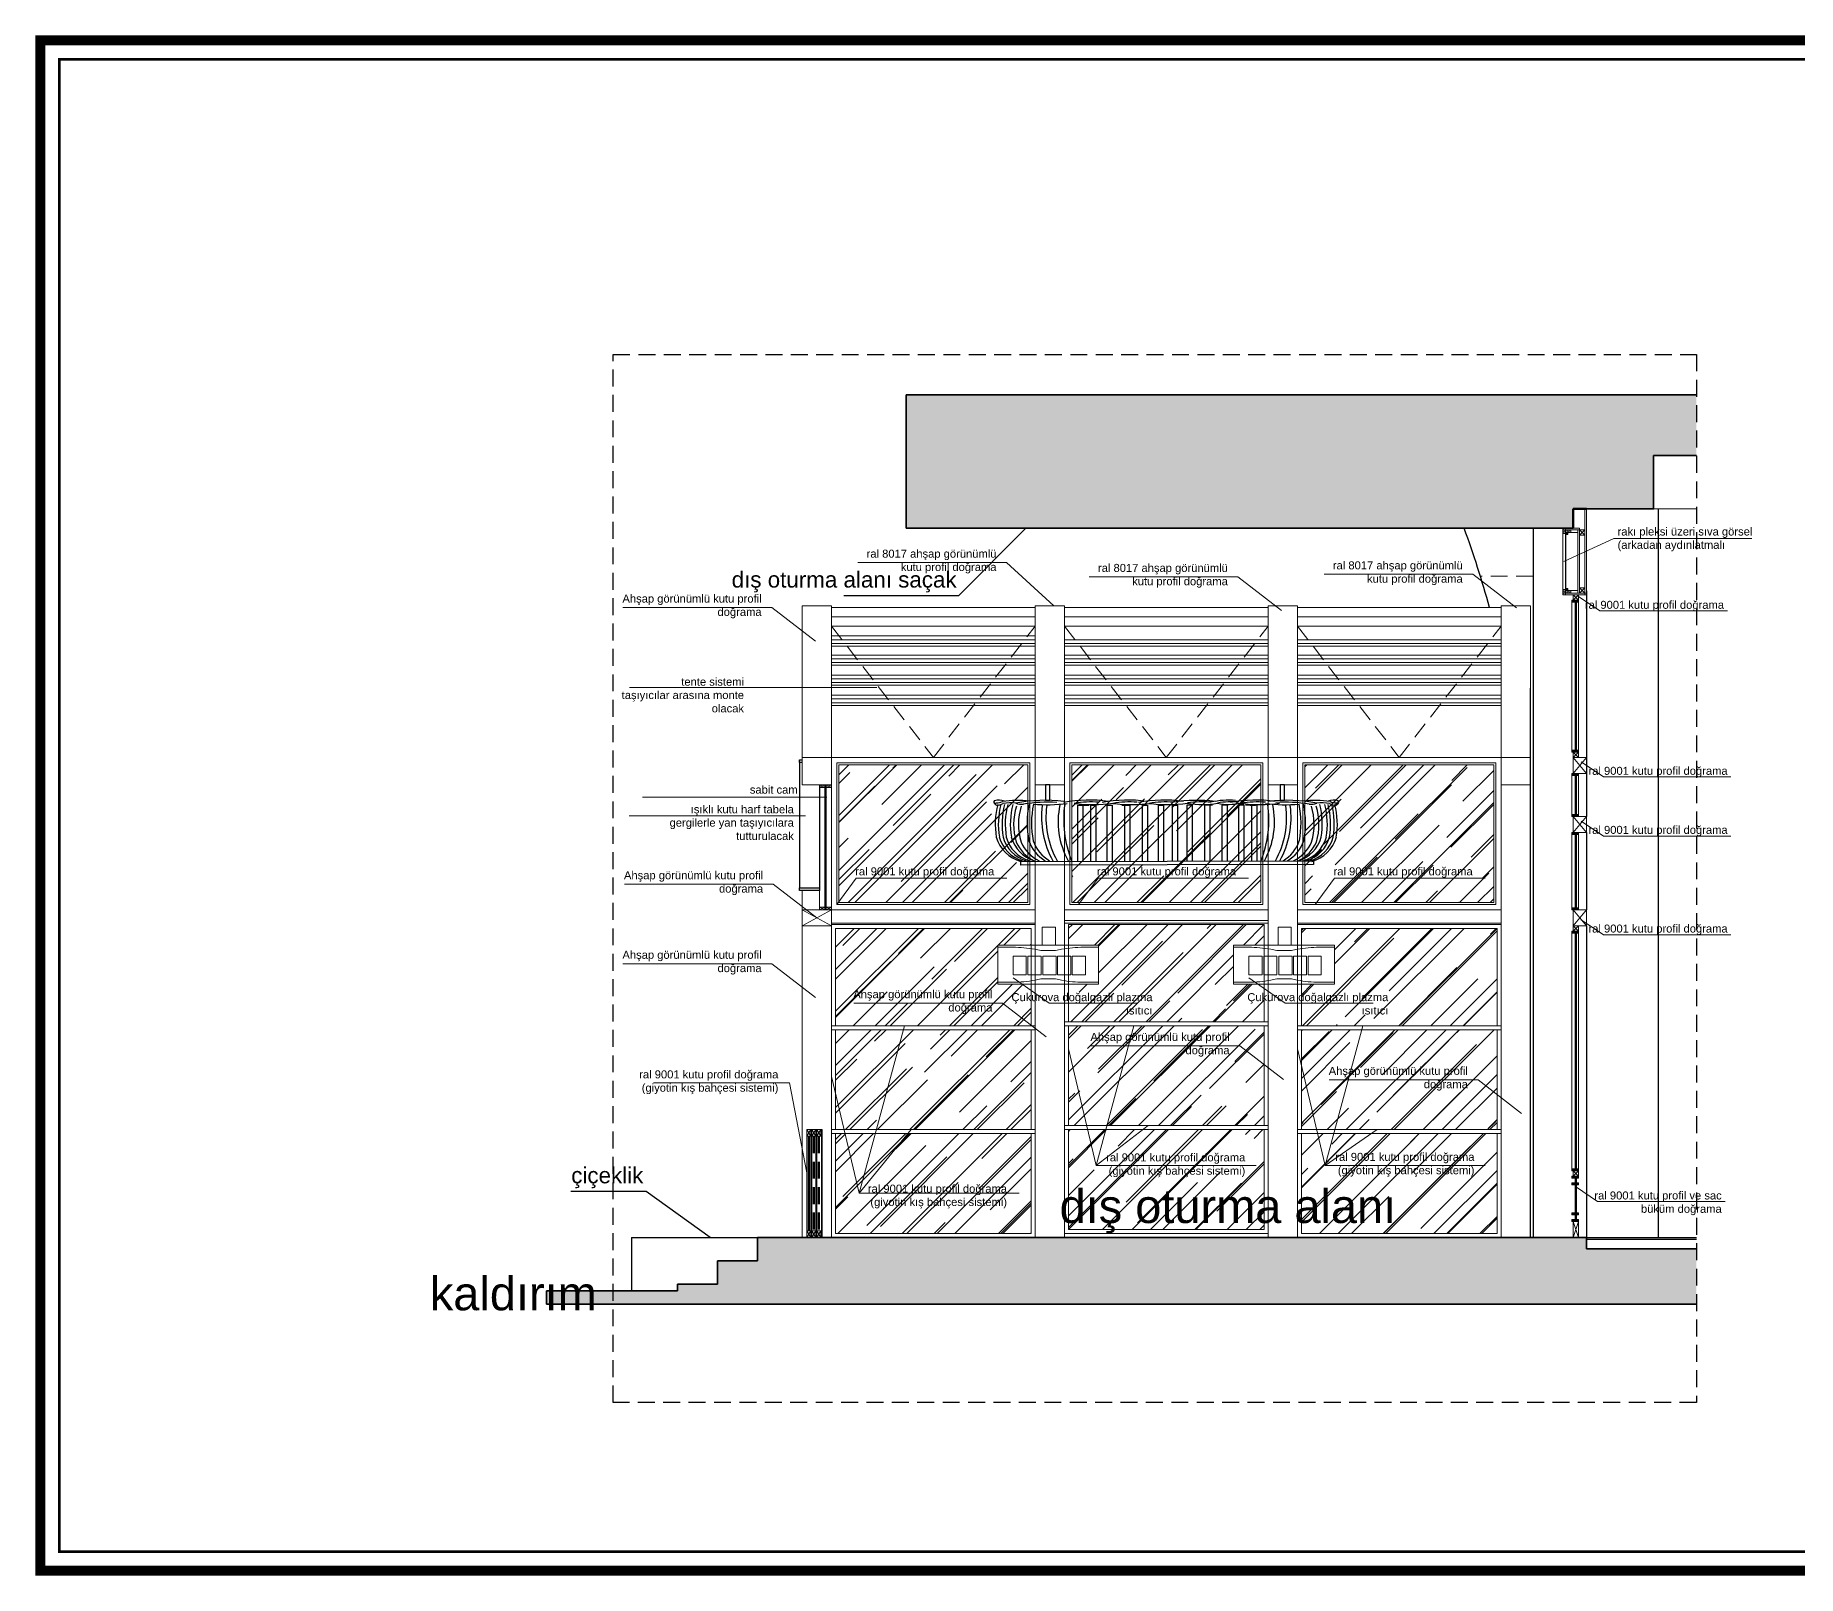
# Model space of a CAD drawing. Header units: millimetres. Extents: x 54215 to 67697, y 23496 to 56611.
# Drawn here: x 54555 to 55877, y 25020 to 26175 of the extents above; entities that cross this region are included whole.
import ezdxf

# ---------------------------------------------------------------- set-up
doc = ezdxf.new("R2010")
doc.units = ezdxf.units.MM
doc.linetypes.add('DASHED', pattern=[19.05, 12.7, -6.35])
for name, color, linetype, lineweight in [('- 0.20', 41, 'Continuous', 20), ('- 0.25', 43, 'Continuous', 25), ('- 0.50', 30, 'Continuous', 50), ('no3_ahsap gorunus arka ince', 53, 'Continuous', 15), ('no3_ahsap gorunus on ince', 32, 'Continuous', 13), ('no3_cam kesit arka', 141, 'Continuous', 18), ('no3_duvar kaplama', 8, 'Continuous', 0), ('no3_duvar kaplama trimli', 8, 'Continuous', 0), ('no3_duvar mevcut', 4, 'Continuous', 35), ('no3_döşeme kaplama', 8, 'Continuous', 0), ('no3_elektrik işaretleri', 10, 'Continuous', 0), ('no3_kutu profil gorunus', 8, 'Continuous', 0), ('no3_kutuprofil kesit', 74, 'Continuous', 18), ('no3_lejand', 255, 'Continuous', 13), ('no3_tefriş arka ince', 65, 'Continuous', 13), ('no3_yazı duvar', 152, 'Continuous', 0)]:
    doc.layers.add(name, color=color, linetype=linetype, lineweight=lineweight)
doc.layers.add('0 rölöve', color=7, linetype='Continuous', true_color=0xf1380e)
for name, color, linetype, lineweight, true_color in [('no3_ahsap kesit on', 7, 'Continuous', 20, 0xfca103), ('no3_alçıpan kesit', 7, 'Continuous', 20, 0xf5003d), ('no3_doğrama gorunus', 7, 'Continuous', 0, 0x004d4d)]:
    doc.layers.add(name, color=color, linetype=linetype, lineweight=lineweight, true_color=true_color)
doc.styles.get("Standard").update_dxf_attribs({"font": 'arial.ttf'})

# ---------------------------------------------------------------- blocks, each defined once
blk = doc.blocks.new('are6bk')
blk.add_lwpolyline([(57039.1, 26913.6), (57039.1, 26927), (57029.2, 26927), (57029.2, 26913.6)])
for points in [[(56995.9, 26884.2), (57071.5, 26884.2), (57071.5, 26913.6), (56995.9, 26913.6)], [(57007.4, 26891.4), (57017.2, 26891.4), (57017.2, 26905.3), (57007.4, 26905.3)], [(57018.5, 26891.4), (57028.4, 26891.4), (57028.4, 26905.3), (57018.5, 26905.3)], [(57029.8, 26891.4), (57039.7, 26891.4), (57039.7, 26905.3), (57029.8, 26905.3)], [(57040.7, 26891.4), (57050.6, 26891.4), (57050.6, 26905.3), (57040.7, 26905.3)], [(57051.8, 26891.4), (57061.6, 26891.4), (57061.6, 26905.3), (57051.8, 26905.3)]]:
    blk.add_lwpolyline(points, close=True)
for points in [[(56995.9, 26912), (57007.2, 26912, -0.046816), (57023.7, 26910.5, -0.013036), (57028.2, 26909.5), (57033.7, 26909.5)], [(57071.5, 26912), (57060.2, 26912, 0.046816), (57043.7, 26910.5, 0.013036), (57039.2, 26909.5), (57033.7, 26909.5)], [(56995.9, 26885.8), (57007.2, 26885.8, 0.046816), (57023.7, 26887.3, 0.013036), (57028.2, 26888.3), (57033.7, 26888.3)], [(57071.5, 26885.8), (57060.2, 26885.8, -0.046816), (57043.7, 26887.3, -0.013036), (57039.2, 26888.3), (57033.7, 26888.3)]]:
    blk.add_lwpolyline(points, format="xyb")
blk = doc.blocks.new('sepepepryh j')
for p, q in [((11904.1, 23556.3), (11904.1, 23514.1)), ((11904.1, 23556.3), (11908.1, 23556.3)), ((11908.1, 23556.3), (11908.1, 23514.1)), ((11908.6, 23556.3), (11912.6, 23556.3)), ((11913.9, 23556.3), (11913.9, 23514.1)), ((11913.9, 23556.3), (11917.9, 23556.3)), ((11917.9, 23556.3), (11917.9, 23514.1)), ((11926.1, 23556.3), (11926.1, 23514.1)), ((11926.1, 23556.3), (11930.1, 23556.3)), ((11930.1, 23556.3), (11930.1, 23514.1)), ((11937.4, 23556.3), (11941.4, 23556.3)), ((11939.3, 23556.3), (11939.3, 23514.1)), ((11939.3, 23556.3), (11943.3, 23556.3)), ((11943.3, 23556.3), (11943.3, 23514.1)), ((11952.6, 23556.3), (11952.6, 23514.1)), ((11952.6, 23556.3), (11956.6, 23556.3)), ((11956.6, 23556.3), (11956.6, 23514.1)), ((11964.6, 23556.3), (11964.6, 23514.1)), ((11964.6, 23556.3), (11968.6, 23556.3)), ((11968.6, 23556.3), (11968.6, 23514.1)), ((11975.1, 23556.3), (11975.1, 23514.1)), ((11975.1, 23556.3), (11979.1, 23556.3)), ((11979.1, 23556.3), (11979.1, 23514.1)), ((11986, 23556.3), (11986, 23514.1)), ((11990, 23556.3), (11986, 23556.3)), ((11990, 23556.3), (11990, 23514.1)), ((11999.3, 23556.3), (11999.3, 23514.1)), ((12003.3, 23556.3), (11999.3, 23556.3)), ((12005.2, 23556.3), (12001.2, 23556.3)), ((12003.3, 23556.3), (12003.3, 23514.1)), ((12012.4, 23556.3), (12012.4, 23514.1)), ((12016.4, 23556.3), (12012.4, 23556.3)), ((12016.4, 23556.3), (12016.4, 23514.1)), ((12024.7, 23556.3), (12024.7, 23514.1)), ((12028.7, 23556.3), (12024.7, 23556.3)), ((12028.7, 23556.3), (12028.7, 23514.1)), ((12034, 23556.3), (12030, 23556.3)), ((12033.6, 23556.3), (12037.6, 23556.3)), ((12034.5, 23556.3), (12034.5, 23514.1)), ((12038.5, 23556.3), (12034.5, 23556.3)), ((12038.5, 23556.3), (12038.5, 23514.1))]:
    blk.add_line(p, q)
blk.add_lwpolyline([(11861.6, 23514.1), (12081, 23514.5), (12081, 23511.7), (11861.6, 23511.3)], close=True)
for centre, radius, start, end in [((11842.7, 23558.5), 1.39, 122.3781, 261.0693), ((11845.1, 23547), 13, 71.43, 104.2056), ((11901.7, 23542), 59.3, 165.5104, 189.4557), ((11843.3, 23557.1), 0.868, 106.0011, 270.1074), ((11842.9, 23571.1), 13.1, 270.9444, 292.1774), ((11842.4, 23570.4), 14.2, 273.971, 294.2875), ((11904, 23542), 59.3, 165.5104, 189.4557), ((11906.8, 23542), 59.3, 165.5104, 189.4557), ((11859.4, 23482.1), 77.7, 83.6459, 98.5302), ((11854.6, 23517.7), 40.3, 85.3931, 99.1667), ((11909.2, 23542), 59.3, 165.5104, 189.4557), ((11913, 23542), 59.3, 165.5104, 189.4557), ((11902.8, 23541.8), 46.6, 162.7546, 196.5012), ((11880, 23441.6), 118.3, 83.2772, 100.8191), ((11862.2, 23567.5), 10.6, 245.6833, 277.0788), ((11906.4, 23541.8), 46.6, 162.7546, 196.5012), ((11881.1, 23457.6), 100.9, 85.7874, 100.0182), ((11936.5, 23542.9), 70.2, 168.4652, 191.0202), ((11939.8, 23542.9), 70.2, 168.4652, 191.0202), ((11880.9, 23680.8), 124.2, 265.4247, 277.1494), ((11944, 23547.1), 66.9, 172.3915, 209.0965), ((11947.3, 23547.1), 66.9, 172.3915, 209.0965), ((11949.1, 23543.8), 59.6, 167.6962, 209.3281), ((11976.2, 23545.4), 82.5, 172.0041, 201.8069), ((11913, 23458.2), 101.9, 81.9794, 100.8718), ((11914.1, 23492.4), 66.3, 84.906, 100.8005), ((11915, 23663.5), 106.8, 262.8363, 278.3951), ((11941.8, 23458.2), 101.9, 81.9794, 100.8718), ((11942.9, 23492.4), 66.3, 84.906, 100.8005), ((11943.8, 23663.5), 106.8, 262.8363, 278.3951), ((11969, 23458.2), 101.9, 81.9794, 100.8718), ((11970.1, 23492.4), 66.3, 84.906, 100.8005), ((11971, 23663.5), 106.8, 262.8363, 278.3951), ((11993.8, 23449.7), 110.2, 83.0014, 99.2894), ((11998.1, 23476.5), 82.2, 85.7872, 98.0408), ((11997.9, 23612.4), 55.7, 258.2914, 281.5629), ((12017, 23506.3), 53.7, 84.0543, 103.8936), ((12020.2, 23493.6), 65.2, 85.6911, 99.8146), ((12017.4, 23591.8), 35, 256.2999, 285.0593), ((12038, 23458.2), 101.9, 81.9794, 100.8718), ((12039.1, 23492.4), 66.3, 84.906, 100.8005), ((12040, 23663.5), 106.8, 262.8363, 278.3951), ((11965.1, 23545.4), 82.5, 338.1931, 7.9959), ((11992.2, 23543.8), 59.6, 330.6719, 12.3038), ((12060.4, 23680.8), 124.2, 262.8506, 274.5753), ((12061.2, 23441.6), 118.3, 79.1809, 96.7228), ((11994, 23547.1), 66.9, 330.9035, 7.6085), ((12060.2, 23457.6), 100.9, 79.9818, 94.2126), ((11997.3, 23547.1), 66.9, 330.9035, 7.6085), ((12001.5, 23542.9), 70.2, 348.9798, 11.5348), ((12081.9, 23482.1), 77.7, 81.4698, 96.3541), ((12004.8, 23542.9), 70.2, 348.9798, 11.5348), ((12079.1, 23567.5), 10.6, 262.9212, 294.3167), ((12034.9, 23541.8), 46.6, 343.4988, 17.2454), ((12038.5, 23541.8), 46.6, 343.4988, 17.2454), ((12086.7, 23517.7), 40.3, 80.8333, 94.6069), ((12028.3, 23542), 59.3, 350.5443, 14.4896), ((12032.1, 23542), 59.3, 350.5443, 14.4896), ((12034.5, 23542), 59.3, 350.5443, 14.4896), ((12096.2, 23547), 13, 75.7944, 108.57), ((12098.9, 23570.4), 14.2, 245.7125, 266.029), ((12098.4, 23571.1), 13.1, 247.8226, 269.0556), ((12037.3, 23542), 59.3, 350.5443, 14.4896), ((12039.6, 23542), 59.3, 350.5443, 14.4896), ((12098, 23557.1), 0.868, 269.8926, 73.9989), ((12098.6, 23558.5), 1.39, 278.9307, 57.6219), ((11868.4, 23539.5), 26.3, 196.1295, 255.038), ((11870.7, 23539.5), 26.3, 196.1295, 252.1177), ((11873.5, 23539.5), 26.3, 196.1295, 252.1177), ((11875.9, 23539.5), 26.3, 196.1295, 252.1177), ((11879.7, 23539.5), 26.3, 196.1295, 252.1177), ((11883.7, 23539.6), 27.8, 203.2493, 244.3273), ((11887.3, 23539.6), 27.8, 203.2493, 244.3273), ((11893.1, 23537.9), 26.8, 198.1335, 240.3711), ((11896.4, 23537.9), 26.8, 198.1335, 240.3711), ((12044.9, 23537.9), 26.8, 299.6289, 341.8665), ((12048.2, 23537.9), 26.8, 299.6289, 341.8665), ((12054, 23539.6), 27.8, 295.6727, 336.7507), ((12061.6, 23539.5), 26.3, 287.8823, 343.8705), ((12057.6, 23539.6), 27.8, 295.6727, 336.7507), ((12065.4, 23539.5), 26.3, 287.8823, 343.8705), ((12067.7, 23539.5), 26.3, 287.8823, 343.8705), ((12070.6, 23539.5), 26.3, 287.8823, 343.8705), ((12072.9, 23539.5), 26.3, 284.962, 343.8705)]:
    blk.add_arc(centre, radius, start, end)

msp = doc.modelspace()

# ---------------------------------------------------------------- hatches: boundary and pattern name
at = {"layer": 'no3_duvar kaplama'}
h = msp.add_hatch(dxfattribs=at)
h.set_pattern_fill('JIS_STN_2.5', color=256, scale=3)
h.set_pattern_definition([(45, (43432.7685, 2041.321), (-5.3033009, 5.3033009), []), (45, (43438.0635, 2041.321), (-5.3033009, 5.3033009), [3.6, -1.5])])
h.paths.add_polyline_path([(54844.809, 25226.211), (54982.807, 25226.211), (54982.807, 25264.63), (54844.809, 25264.63)], flags=9)
h.paths.add_polyline_path([(55800.932, 25859.778), (55800.932, 25905.278), (55208.416, 25905.278), (55208.416, 25805.278), (55708.416, 25805.278), (55708.416, 25819.778), (55768.75, 25819.778), (55768.75, 25859.778)])
h.paths.add_polyline_path([(55800.932, 25223.278), (55800.932, 25264.778), (55718.416, 25264.778), (55718.416, 25273.278), (55096.916, 25273.278), (55096.916, 25255.778), (55066.916, 25255.778), (55066.916, 25238.278), (55036.916, 25238.278), (55036.916, 25233.278), (54938.69, 25233.278), (54938.69, 25223.278)])
h = msp.add_hatch(dxfattribs=at)
h.set_pattern_fill('AR-RROOF', color=256, angle=45)
h.set_pattern_definition([(45, (43432.768, 2041.32), (21.552615, 57.47364), [381, -50.8, 127, -25.4]), (45, (43447.676, 2074.19), (-41.847994, 5.92697), [76.2, -8.382, 152.4, -19.05]), (45, (43426.482, 2065.568), (81.36112, 105.428207), [203.2, -35.56, 101.6, -25.4])])
h.paths.add_polyline_path([(55299.583, 25524.552), (55299.583, 25627.873), (55157.916, 25627.873), (55157.916, 25524.552)])
h.paths.add_polyline_path([(55332.583, 25627.873), (55332.583, 25524.552), (55474.25, 25524.552), (55474.25, 25627.873)])
h.paths.add_polyline_path([(55507.25, 25627.873), (55507.25, 25524.552), (55648.916, 25524.552), (55648.916, 25627.873)])
h.paths.add_polyline_path([(55302.083, 25432.15), (55302.083, 25463.223), (55277.048, 25463.223), (55277.048, 25492.623), (55302.083, 25492.623), (55302.083, 25505.086), (55155.416, 25505.086), (55155.416, 25432.15)])
h.paths.add_polyline_path([(55302.083, 25354.214), (55302.083, 25429.15), (55155.416, 25429.15), (55155.416, 25354.214)])
h.paths.add_polyline_path([(55155.416, 25351.214), (55155.416, 25276.278), (55302.083, 25276.278), (55302.083, 25351.214)])
h.paths.add_polyline_path([(55476.75, 25357.214), (55476.75, 25432.15), (55330.083, 25432.15), (55330.083, 25357.214)])
h.paths.add_polyline_path([(55330.083, 25354.214), (55330.083, 25279.278), (55476.75, 25279.278), (55476.75, 25354.214)])
h.paths.add_polyline_path([(55453.875, 25492.623), (55476.75, 25492.623), (55476.75, 25508.086), (55330.083, 25508.086), (55330.083, 25492.623), (55352.648, 25492.623), (55352.648, 25463.223), (55330.083, 25463.223), (55330.083, 25435.15), (55476.75, 25435.15), (55476.75, 25463.223), (55453.875, 25463.223)])
h.paths.add_polyline_path([(55651.416, 25432.15), (55651.416, 25505.086), (55504.75, 25505.086), (55504.75, 25492.623), (55529.475, 25492.623), (55529.475, 25463.223), (55504.75, 25463.223), (55504.75, 25432.15)])
h.paths.add_polyline_path([(55651.416, 25354.214), (55651.416, 25429.15), (55504.75, 25429.15), (55504.75, 25354.214)])
h.paths.add_polyline_path([(55504.75, 25351.214), (55504.75, 25276.278), (55651.416, 25276.278), (55651.416, 25351.214)])
h.paths.add_polyline_path([(55315.383, 25269.252), (55583.859, 25269.252), (55583.859, 25317.392), (55315.383, 25317.392)], flags=9)

# ---------------------------------------------------------------- linework, layer by layer
at = {"layer": '- 0.25'}
for p, q in [((55772.216, 25819.778), (55772.216, 25273.278)), ((55678.416, 25805.278), (55678.416, 25273.278)), ((55718.416, 25758.278), (55718.416, 25589.086)), ((55676.416, 25273.278), (55676.416, 25685.278)), ((55718.416, 25577.086), (55718.416, 25519.086)), ((55718.416, 25507.086), (55718.416, 25273.278)), ((55002.416, 25273.278), (55096.916, 25273.278)), ((55002.416, 25273.278), (55002.416, 25233.278))]:
    msp.add_line(p, q, dxfattribs=at)
msp.add_arc((54923.961, 25547.617), 748.517, 15.363986, 20.134662, dxfattribs=at)
at = {"layer": '- 0.50'}
for p, q in [((55708.416, 25805.278), (55708.416, 25819.778)), ((55708.416, 25819.778), (55718.416, 25819.778))]:
    msp.add_line(p, q, dxfattribs=at)
for p, q in [((55128.416, 25629.704), (55128.416, 25535.468)), ((55143.416, 25612.81), (55143.416, 25535.468)), ((55136.862, 25273.278), (55137.658, 25273.278))]:
    msp.add_line(p, q)
at = {"color": 252, "const_width": 2.031}
msp.add_lwpolyline([(58449.655, 25652.068, -0.41421356), (58440.109, 25642.522), (58079.769, 25642.522, 0.41421356), (58055.905, 25618.658), (58055.905, 25386.707, 0.41421356), (58079.769, 25362.843), (58440.109, 25362.843, -0.41421356), (58449.655, 25353.298), (58449.655, 25037.653), (54573.424, 25037.653), (54573.424, 26157.017), (58449.655, 26157.017), (58449.655, 25652.068)], format="xyb", dxfattribs=at)
at = {"linetype": 'DASHED'}
msp.add_lwpolyline([(54988.605, 25935.699), (55800.932, 25935.699), (55800.932, 25149.584), (54988.605, 25149.584)], close=True, dxfattribs=at)
msp.add_lwpolyline([(55130.416, 25629.704), (55128.416, 25629.704), (55128.416, 25631.704), (55130.416, 25631.704)])
for points in [[(55312.816, 25601.293), (55316.083, 25601.293), (55316.083, 25612.81), (55312.816, 25612.81)], [(55488.889, 25601.293), (55492.157, 25601.293), (55492.157, 25612.81), (55488.889, 25612.81)], [(55128.416, 25535.468), (55143.416, 25535.468), (55143.416, 25533.468), (55128.416, 25533.468)]]:
    msp.add_lwpolyline(points, close=True)
at = {"layer": '0 rölöve'}
for points in [[(55298.087, 25805.278), (55247.508, 25754.699), (55161.534, 25754.699)], [(55061.303, 25273.278), (55013.395, 25307.911), (54956.864, 25307.911)]]:
    msp.add_lwpolyline(points, dxfattribs=at)
at = {"layer": 'no3_ahsap gorunus arka ince'}
for p, q in [((55152.416, 25745.937), (55305.083, 25745.937)), ((55327.083, 25745.937), (55479.75, 25745.937)), ((55501.75, 25745.937), (55654.416, 25745.937)), ((55152.416, 25738.866), (55305.083, 25738.866)), ((55152.416, 25731.795), (55305.083, 25731.795)), ((55327.083, 25738.866), (55479.75, 25738.866)), ((55327.083, 25731.795), (55479.75, 25731.795)), ((55501.75, 25738.866), (55654.416, 25738.866)), ((55501.75, 25731.795), (55654.416, 25731.795)), ((55152.416, 25633.425), (55305.083, 25633.425)), ((55327.083, 25633.425), (55479.75, 25633.425)), ((55501.75, 25633.425), (55654.416, 25633.425)), ((55152.416, 25612.81), (55152.416, 25273.278)), ((55305.083, 25612.81), (55305.083, 25273.278)), ((55327.083, 25612.81), (55327.083, 25273.278)), ((55479.75, 25612.81), (55479.75, 25273.278)), ((55501.75, 25612.81), (55501.75, 25273.278)), ((55654.416, 25612.81), (55654.416, 25273.278)), ((55676.416, 25612.81), (55676.416, 25273.278)), ((55130.416, 25533.468), (55130.416, 25273.278)), ((55152.416, 25519.052), (55305.083, 25519.052)), ((55327.083, 25519.052), (55479.75, 25519.052)), ((55501.75, 25519.052), (55654.416, 25519.052)), ((55152.416, 25509.052), (55305.083, 25509.052)), ((55327.083, 25509.052), (55479.75, 25509.052)), ((55501.75, 25509.052), (55654.416, 25509.052))]:
    msp.add_line(p, q, dxfattribs=at)
at = {"layer": 'no3_ahsap gorunus on ince'}
for p, q in [((55130.416, 25633.373), (55130.416, 25747.135)), ((55152.416, 25747.135), (55130.416, 25747.135)), ((55152.416, 25633.373), (55152.416, 25747.135)), ((55305.083, 25747.135), (55327.083, 25747.135)), ((55305.083, 25633.373), (55305.083, 25747.135)), ((55327.083, 25633.373), (55327.083, 25747.135)), ((55479.75, 25747.135), (55501.75, 25747.135)), ((55479.75, 25633.373), (55479.75, 25747.135)), ((55501.75, 25633.373), (55501.75, 25747.135)), ((55654.416, 25747.135), (55676.416, 25747.135)), ((55654.416, 25633.373), (55654.416, 25747.135)), ((55676.416, 25633.373), (55676.416, 25747.135))]:
    msp.add_line(p, q, dxfattribs=at)
at = {"layer": 'no3_ahsap kesit on'}
for points in [[(55130.416, 25633.373), (55130.416, 25612.81), (55152.416, 25612.81), (55152.416, 25633.373)], [(55305.083, 25633.373), (55305.083, 25612.81), (55327.083, 25612.81), (55327.083, 25633.373)], [(55479.75, 25633.373), (55479.75, 25612.81), (55501.75, 25612.81), (55501.75, 25633.373)], [(55654.416, 25633.373), (55654.416, 25612.81), (55676.416, 25612.81), (55676.416, 25633.373)]]:
    msp.add_lwpolyline(points, close=True, dxfattribs=at)
at = {"layer": 'no3_alçıpan kesit'}
for p, q in [((55717.216, 25755.278), (55717.216, 25819.778)), ((55718.416, 25755.278), (55718.416, 25819.778)), ((55713.216, 25805.278), (55702.716, 25805.278)), ((55713.216, 25804.078), (55702.716, 25804.078)), ((55712.016, 25756.478), (55712.016, 25804.078)), ((55713.216, 25756.478), (55713.216, 25805.278)), ((55718.416, 25756.478), (55702.716, 25756.478)), ((55718.416, 25755.278), (55702.716, 25755.278))]:
    msp.add_line(p, q, dxfattribs=at)
at = {"layer": 'no3_cam kesit arka'}
for p, q in [((55709.916, 25637.373), (55709.916, 25751.278)), ((55710.416, 25637.373), (55710.416, 25751.278)), ((55710.916, 25637.373), (55710.916, 25751.278)), ((55147.416, 25519.052), (55147.416, 25612.81)), ((55147.916, 25519.052), (55147.916, 25612.81)), ((55148.416, 25519.052), (55148.416, 25612.81)), ((55709.916, 25589.086), (55709.916, 25621.373)), ((55710.416, 25589.086), (55710.416, 25621.373)), ((55710.916, 25589.086), (55710.916, 25621.373)), ((55709.916, 25519.086), (55709.916, 25577.086)), ((55710.416, 25519.086), (55710.416, 25577.086)), ((55710.916, 25519.086), (55710.916, 25577.086)), ((55709.916, 25323.278), (55709.916, 25503.086)), ((55710.416, 25323.278), (55710.416, 25503.086)), ((55710.916, 25323.278), (55710.916, 25503.086)), ((55134.862, 25349.214), (55134.862, 25278.278)), ((55135.362, 25349.214), (55135.362, 25278.278)), ((55135.862, 25349.214), (55135.862, 25278.278))]:
    msp.add_line(p, q, dxfattribs=at)
at = {"layer": 'no3_cam kesit arka', "linetype": 'DASHED'}
for p, q in [((55138.658, 25349.214), (55138.658, 25278.278)), ((55139.158, 25349.214), (55139.158, 25278.278)), ((55139.658, 25349.214), (55139.658, 25278.278)), ((55142.453, 25349.214), (55142.453, 25278.278)), ((55142.953, 25349.214), (55142.953, 25278.278)), ((55143.453, 25349.214), (55143.453, 25278.278))]:
    msp.add_line(p, q, dxfattribs=at)
at = {"layer": 'no3_cam kesit arka'}
msp.add_lwpolyline([(55702.716, 25801.978), (55702.716, 25758.578), (55703.016, 25758.578), (55703.016, 25801.978)], close=True, dxfattribs=at)
at = {"layer": 'no3_doğrama gorunus'}
for points in [[(55305.083, 25429.15), (55152.416, 25429.15), (55152.416, 25508.086), (55305.083, 25508.086)], [(55302.083, 25432.15), (55155.416, 25432.15), (55155.416, 25505.086), (55302.083, 25505.086)], [(55479.75, 25432.15), (55327.083, 25432.15), (55327.083, 25511.086), (55479.75, 25511.086)], [(55476.75, 25435.15), (55330.083, 25435.15), (55330.083, 25508.086), (55476.75, 25508.086)], [(55654.416, 25429.15), (55501.75, 25429.15), (55501.75, 25508.086), (55654.416, 25508.086)], [(55651.416, 25432.15), (55504.75, 25432.15), (55504.75, 25505.086), (55651.416, 25505.086)], [(55305.083, 25351.214), (55152.416, 25351.214), (55152.416, 25432.15), (55305.083, 25432.15)], [(55302.083, 25354.214), (55155.416, 25354.214), (55155.416, 25429.15), (55302.083, 25429.15)], [(55479.75, 25354.214), (55327.083, 25354.214), (55327.083, 25435.15), (55479.75, 25435.15)], [(55476.75, 25357.214), (55330.083, 25357.214), (55330.083, 25432.15), (55476.75, 25432.15)], [(55654.416, 25351.214), (55501.75, 25351.214), (55501.75, 25432.15), (55654.416, 25432.15)], [(55651.416, 25354.214), (55504.75, 25354.214), (55504.75, 25429.15), (55651.416, 25429.15)], [(55305.083, 25273.278), (55152.416, 25273.278), (55152.416, 25354.214), (55305.083, 25354.214)], [(55302.083, 25276.278), (55155.416, 25276.278), (55155.416, 25351.214), (55302.083, 25351.214)], [(55479.75, 25276.278), (55327.083, 25276.278), (55327.083, 25357.214), (55479.75, 25357.214)], [(55476.75, 25279.278), (55330.083, 25279.278), (55330.083, 25354.214), (55476.75, 25354.214)], [(55654.416, 25273.278), (55501.75, 25273.278), (55501.75, 25354.214), (55654.416, 25354.214)], [(55651.416, 25276.278), (55504.75, 25276.278), (55504.75, 25351.214), (55651.416, 25351.214)]]:
    msp.add_lwpolyline(points, close=True, dxfattribs=at)
at = {"layer": 'no3_duvar kaplama'}
for p, q in [((55700.716, 25759.278), (55700.716, 25801.278)), ((55706.716, 25802.078), (55712.016, 25802.078)), ((55706.716, 25758.478), (55712.016, 25758.478)), ((55305.083, 25724.481), (55152.416, 25724.481)), ((55305.083, 25721.676), (55152.416, 25721.676)), ((55305.083, 25718.87), (55152.416, 25718.87)), ((55305.083, 25716.867), (55152.416, 25716.867)), ((55479.75, 25721.676), (55327.083, 25721.676)), ((55479.75, 25718.87), (55327.083, 25718.87)), ((55479.75, 25716.867), (55327.083, 25716.867)), ((55654.416, 25721.676), (55501.75, 25721.676)), ((55654.416, 25718.87), (55501.75, 25718.87)), ((55654.416, 25716.867), (55501.75, 25716.867)), ((55305.083, 25710.178), (55152.416, 25710.178)), ((55305.083, 25707.373), (55152.416, 25707.373)), ((55305.083, 25704.567), (55152.416, 25704.567)), ((55479.75, 25710.178), (55327.083, 25710.178)), ((55479.75, 25707.373), (55327.083, 25707.373)), ((55479.75, 25704.567), (55327.083, 25704.567)), ((55654.416, 25710.178), (55501.75, 25710.178)), ((55654.416, 25707.373), (55501.75, 25707.373)), ((55654.416, 25704.567), (55501.75, 25704.567)), ((55305.083, 25702.563), (55152.416, 25702.563)), ((55305.083, 25695.122), (55152.416, 25695.122)), ((55305.083, 25692.316), (55152.416, 25692.316)), ((55479.75, 25702.563), (55327.083, 25702.563)), ((55479.75, 25695.122), (55327.083, 25695.122)), ((55479.75, 25692.316), (55327.083, 25692.316)), ((55654.416, 25702.563), (55501.75, 25702.563)), ((55654.416, 25695.122), (55501.75, 25695.122)), ((55654.416, 25692.316), (55501.75, 25692.316)), ((55305.083, 25689.511), (55152.416, 25689.511)), ((55305.083, 25687.507), (55152.416, 25687.507)), ((55305.083, 25680.065), (55152.416, 25680.065)), ((55305.083, 25677.26), (55152.416, 25677.26)), ((55479.75, 25689.511), (55327.083, 25689.511)), ((55479.75, 25687.507), (55327.083, 25687.507)), ((55479.75, 25680.065), (55327.083, 25680.065)), ((55479.75, 25677.26), (55327.083, 25677.26)), ((55654.416, 25689.511), (55501.75, 25689.511)), ((55654.416, 25687.507), (55501.75, 25687.507)), ((55654.416, 25680.065), (55501.75, 25680.065)), ((55654.416, 25677.26), (55501.75, 25677.26)), ((55305.083, 25674.455), (55152.416, 25674.455)), ((55305.083, 25672.451), (55152.416, 25672.451)), ((55479.75, 25674.455), (55327.083, 25674.455)), ((55479.75, 25672.451), (55327.083, 25672.451)), ((55654.416, 25674.455), (55501.75, 25674.455)), ((55654.416, 25672.451), (55501.75, 25672.451))]:
    msp.add_line(p, q, dxfattribs=at)
at = {"layer": 'no3_duvar kaplama trimli', "linetype": 'DASHED'}
for p, q in [((55152.416, 25731.795), (55228.75, 25633.425)), ((55228.75, 25633.425), (55305.083, 25731.795)), ((55327.083, 25731.795), (55403.416, 25633.425)), ((55403.416, 25633.425), (55479.75, 25731.795)), ((55501.75, 25731.795), (55578.083, 25633.425)), ((55578.083, 25633.425), (55654.416, 25731.795))]:
    msp.add_line(p, q, dxfattribs=at)
at = {"layer": 'no3_duvar mevcut'}
for p, q in [((55208.416, 25905.278), (55800.932, 25905.278)), ((55208.416, 25905.278), (55208.416, 25805.278)), ((55718.416, 25819.778), (55768.75, 25819.778)), ((55208.416, 25805.278), (55708.416, 25805.278)), ((55096.916, 25273.278), (55718.416, 25273.278)), ((55096.916, 25273.278), (55096.916, 25255.778)), ((55718.416, 25273.278), (55718.416, 25264.778)), ((55718.416, 25264.778), (55718.416, 25268.778)), ((55066.916, 25238.278), (55066.916, 25255.778)), ((55066.916, 25255.778), (55096.916, 25255.778)), ((55718.416, 25264.778), (55800.932, 25264.778)), ((54938.69, 25233.278), (55036.916, 25233.278)), ((54938.69, 25223.278), (54938.69, 25233.278)), ((55036.916, 25238.278), (55066.916, 25238.278)), ((55036.916, 25238.278), (55036.916, 25233.278)), ((54938.69, 25223.278), (55800.932, 25223.278))]:
    msp.add_line(p, q, dxfattribs=at)
msp.add_lwpolyline([(55800.932, 25859.778), (55768.75, 25859.778), (55768.75, 25819.778), (55760.75, 25819.778)], dxfattribs=at)
at = {"layer": 'no3_döşeme kaplama'}
for p, q in [((55718.416, 25273.278), (55800.932, 25273.278)), ((55718.416, 25272.278), (55800.932, 25272.278)), ((55718.416, 25271.778), (55800.932, 25271.778))]:
    msp.add_line(p, q, dxfattribs=at)
at = {"layer": 'no3_kutu profil gorunus'}
for p, q in [((55707.416, 25638.873), (55707.416, 25749.778)), ((55712.416, 25638.873), (55712.416, 25749.778)), ((55143.416, 25521.052), (55143.416, 25610.81)), ((55152.416, 25521.052), (55152.416, 25610.81)), ((55707.416, 25590.586), (55707.416, 25619.873)), ((55712.416, 25590.586), (55712.416, 25619.873)), ((55707.416, 25520.586), (55707.416, 25575.586)), ((55712.416, 25520.586), (55712.416, 25575.586)), ((55707.416, 25324.778), (55707.416, 25501.586)), ((55712.416, 25324.778), (55712.416, 25501.586)), ((55136.962, 25354.214), (55136.962, 25273.278)), ((55137.558, 25354.214), (55137.558, 25273.278)), ((55140.658, 25354.214), (55137.658, 25349.214)), ((55140.658, 25349.214), (55137.658, 25354.214)), ((55140.758, 25354.214), (55140.758, 25273.278)), ((55141.353, 25354.214), (55141.353, 25273.278)), ((55141.453, 25354.214), (55144.453, 25349.214)), ((55141.453, 25349.214), (55144.453, 25354.214)), ((55144.858, 25354.214), (55144.858, 25273.278)), ((55145.453, 25354.214), (55145.453, 25273.278)), ((55140.658, 25273.278), (55137.658, 25278.278)), ((55140.658, 25278.278), (55137.658, 25273.278)), ((55141.453, 25273.278), (55144.453, 25278.278)), ((55141.453, 25278.278), (55144.453, 25273.278))]:
    msp.add_line(p, q, dxfattribs=at)
for points in [[(55152.416, 25633.373), (55305.083, 25633.373), (55305.083, 25519.052), (55152.416, 25519.052)], [(55156.416, 25629.373), (55301.083, 25629.373), (55301.083, 25523.052), (55156.416, 25523.052)], [(55157.916, 25627.873), (55299.583, 25627.873), (55299.583, 25524.552), (55157.916, 25524.552)], [(55327.083, 25633.373), (55479.75, 25633.373), (55479.75, 25519.052), (55327.083, 25519.052)], [(55331.083, 25629.373), (55475.75, 25629.373), (55475.75, 25523.052), (55331.083, 25523.052)], [(55332.583, 25627.873), (55474.25, 25627.873), (55474.25, 25524.552), (55332.583, 25524.552)], [(55501.75, 25633.373), (55654.416, 25633.373), (55654.416, 25519.052), (55501.75, 25519.052)], [(55505.75, 25629.373), (55650.416, 25629.373), (55650.416, 25523.052), (55505.75, 25523.052)], [(55507.25, 25627.873), (55648.916, 25627.873), (55648.916, 25524.552), (55507.25, 25524.552)], [(55133.862, 25273.278), (55133.862, 25354.214), (55145.453, 25354.214), (55145.453, 25273.278)], [(55140.658, 25354.214), (55140.658, 25349.214), (55137.658, 25349.214), (55137.658, 25354.214)], [(55144.453, 25354.214), (55144.453, 25349.214), (55141.453, 25349.214), (55141.453, 25354.214)], [(55140.658, 25273.278), (55140.658, 25278.278), (55137.658, 25278.278), (55137.658, 25273.278)], [(55144.453, 25273.278), (55144.453, 25278.278), (55141.453, 25278.278), (55141.453, 25273.278)]]:
    msp.add_lwpolyline(points, close=True, dxfattribs=at)
at = {"layer": 'no3_kutuprofil kesit'}
for p, q in [((55700.716, 25801.278), (55702.716, 25805.278)), ((55700.716, 25805.278), (55702.716, 25801.278)), ((55706.716, 25802.078), (55702.716, 25804.078)), ((55702.716, 25802.078), (55706.716, 25804.078)), ((55703.016, 25802.078), (55704.516, 25800.578)), ((55704.516, 25802.078), (55703.016, 25800.578)), ((55717.216, 25804.078), (55713.216, 25800.078)), ((55717.216, 25800.078), (55713.216, 25804.078)), ((55700.716, 25759.278), (55702.716, 25755.278)), ((55700.716, 25755.278), (55702.716, 25759.278)), ((55706.716, 25758.478), (55702.716, 25756.478)), ((55702.716, 25758.478), (55706.716, 25756.478)), ((55703.016, 25758.478), (55704.516, 25759.978)), ((55704.516, 25758.478), (55703.016, 25759.978)), ((55717.216, 25756.478), (55713.216, 25760.478)), ((55717.216, 25760.478), (55713.216, 25756.478)), ((55707.416, 25751.278), (55709.916, 25749.778)), ((55709.916, 25751.278), (55707.416, 25749.778)), ((55712.416, 25755.278), (55708.416, 25751.278)), ((55712.416, 25751.278), (55708.416, 25755.278)), ((55710.916, 25751.278), (55712.416, 25749.778)), ((55712.416, 25751.278), (55710.916, 25749.778)), ((55707.416, 25637.373), (55709.916, 25638.873)), ((55709.916, 25637.373), (55707.416, 25638.873)), ((55707.416, 25637.373), (55709.916, 25638.873)), ((55709.916, 25637.373), (55707.416, 25638.873)), ((55712.416, 25633.373), (55708.416, 25637.373)), ((55712.416, 25637.373), (55708.416, 25633.373)), ((55710.916, 25637.373), (55712.416, 25638.873)), ((55712.416, 25637.373), (55710.916, 25638.873)), ((55710.916, 25637.373), (55712.416, 25638.873)), ((55712.416, 25637.373), (55710.916, 25638.873)), ((55718.416, 25633.373), (55708.416, 25621.373)), ((55718.416, 25621.373), (55708.416, 25633.373)), ((55143.416, 25612.81), (55147.416, 25610.81)), ((55147.416, 25612.81), (55143.416, 25610.81)), ((55148.416, 25612.81), (55152.416, 25610.81)), ((55152.416, 25612.81), (55148.416, 25610.81)), ((55707.416, 25621.373), (55709.916, 25619.873)), ((55709.916, 25621.373), (55707.416, 25619.873)), ((55710.916, 25621.373), (55712.416, 25619.873)), ((55712.416, 25621.373), (55710.916, 25619.873)), ((55707.416, 25589.086), (55709.916, 25590.586)), ((55709.916, 25589.086), (55707.416, 25590.586)), ((55707.416, 25589.086), (55709.916, 25590.586)), ((55709.916, 25589.086), (55707.416, 25590.586)), ((55718.416, 25589.086), (55708.416, 25577.086)), ((55718.416, 25577.086), (55708.416, 25589.086)), ((55710.916, 25589.086), (55712.416, 25590.586)), ((55712.416, 25589.086), (55710.916, 25590.586)), ((55710.916, 25589.086), (55712.416, 25590.586)), ((55712.416, 25589.086), (55710.916, 25590.586)), ((55707.416, 25577.086), (55709.916, 25575.586)), ((55709.916, 25577.086), (55707.416, 25575.586)), ((55710.916, 25577.086), (55712.416, 25575.586)), ((55712.416, 25577.086), (55710.916, 25575.586)), ((55152.416, 25519.086), (55130.416, 25507.086)), ((55152.416, 25507.086), (55130.416, 25519.086)), ((55143.416, 25519.052), (55147.416, 25521.052)), ((55147.416, 25519.052), (55143.416, 25521.052)), ((55143.416, 25519.052), (55147.416, 25521.052)), ((55147.416, 25519.052), (55143.416, 25521.052)), ((55148.416, 25519.052), (55152.416, 25521.052)), ((55152.416, 25519.052), (55148.416, 25521.052)), ((55148.416, 25519.052), (55152.416, 25521.052)), ((55152.416, 25519.052), (55148.416, 25521.052)), ((55707.416, 25519.086), (55709.916, 25520.586)), ((55709.916, 25519.086), (55707.416, 25520.586)), ((55707.416, 25519.086), (55709.916, 25520.586)), ((55709.916, 25519.086), (55707.416, 25520.586)), ((55718.416, 25519.086), (55708.416, 25507.086)), ((55718.416, 25507.086), (55708.416, 25519.086)), ((55710.916, 25519.086), (55712.416, 25520.586)), ((55712.416, 25519.086), (55710.916, 25520.586)), ((55710.916, 25519.086), (55712.416, 25520.586)), ((55712.416, 25519.086), (55710.916, 25520.586)), ((55712.416, 25507.086), (55708.416, 25503.086)), ((55712.416, 25503.086), (55708.416, 25507.086)), ((55707.416, 25503.086), (55709.916, 25501.586)), ((55709.916, 25503.086), (55707.416, 25501.586)), ((55710.916, 25503.086), (55712.416, 25501.586)), ((55712.416, 25503.086), (55710.916, 25501.586)), ((55136.862, 25349.214), (55133.862, 25354.214)), ((55136.862, 25354.214), (55133.862, 25349.214)), ((55133.862, 25343.478), (55133.862, 25339.478)), ((55133.862, 25343.478), (55133.862, 25339.478)), ((55707.416, 25323.278), (55709.916, 25324.778)), ((55709.916, 25323.278), (55707.416, 25324.778)), ((55707.416, 25323.278), (55709.916, 25324.778)), ((55709.916, 25323.278), (55707.416, 25324.778)), ((55712.416, 25319.278), (55708.416, 25323.278)), ((55712.416, 25323.278), (55708.416, 25319.278)), ((55710.916, 25323.278), (55712.416, 25324.778)), ((55712.416, 25323.278), (55710.916, 25324.778)), ((55710.916, 25323.278), (55712.416, 25324.778)), ((55712.416, 25323.278), (55710.916, 25324.778)), ((55133.862, 25314.478), (55133.862, 25310.478)), ((55133.862, 25314.478), (55133.862, 25310.478)), ((55707.416, 25319.278), (55709.916, 25317.778)), ((55709.916, 25319.278), (55707.416, 25317.778)), ((55707.416, 25319.278), (55709.916, 25317.778)), ((55709.916, 25319.278), (55707.416, 25317.778)), ((55707.416, 25314.278), (55709.916, 25312.778)), ((55709.916, 25314.278), (55707.416, 25312.778)), ((55707.416, 25314.278), (55709.916, 25312.778)), ((55709.916, 25314.278), (55707.416, 25312.778)), ((55710.916, 25319.278), (55712.416, 25317.778)), ((55712.416, 25319.278), (55710.916, 25317.778)), ((55710.916, 25319.278), (55712.416, 25317.778)), ((55712.416, 25319.278), (55710.916, 25317.778)), ((55710.916, 25314.278), (55712.416, 25312.778)), ((55712.416, 25314.278), (55710.916, 25312.778)), ((55710.916, 25314.278), (55712.416, 25312.778)), ((55712.416, 25314.278), (55710.916, 25312.778)), ((55707.416, 25290.278), (55709.916, 25291.778)), ((55709.916, 25290.278), (55707.416, 25291.778)), ((55707.416, 25290.278), (55709.916, 25291.778)), ((55709.916, 25290.278), (55707.416, 25291.778)), ((55707.416, 25285.278), (55709.916, 25286.778)), ((55709.916, 25285.278), (55707.416, 25286.778)), ((55707.416, 25285.278), (55709.916, 25286.778)), ((55709.916, 25285.278), (55707.416, 25286.778)), ((55712.416, 25285.278), (55708.416, 25273.278)), ((55712.416, 25273.278), (55708.416, 25285.278)), ((55710.916, 25290.278), (55712.416, 25291.778)), ((55712.416, 25290.278), (55710.916, 25291.778)), ((55710.916, 25290.278), (55712.416, 25291.778)), ((55712.416, 25290.278), (55710.916, 25291.778)), ((55710.916, 25285.278), (55712.416, 25286.778)), ((55712.416, 25285.278), (55710.916, 25286.778)), ((55710.916, 25285.278), (55712.416, 25286.778)), ((55712.416, 25285.278), (55710.916, 25286.778)), ((55136.862, 25278.278), (55133.862, 25273.278)), ((55136.862, 25273.278), (55133.862, 25278.278)), ((55133.862, 25277.278), (55133.862, 25273.278)), ((55133.862, 25277.278), (55133.862, 25273.278))]:
    msp.add_line(p, q, dxfattribs=at)
for points in [[(55702.716, 25805.278), (55700.716, 25805.278), (55700.716, 25801.278), (55702.716, 25801.278)], [(55702.716, 25804.078), (55702.716, 25802.078), (55706.716, 25802.078), (55706.716, 25804.078)], [(55703.016, 25802.078), (55704.516, 25802.078), (55704.516, 25800.578), (55703.016, 25800.578)], [(55713.216, 25800.078), (55717.216, 25800.078), (55717.216, 25804.078), (55713.216, 25804.078)], [(55702.716, 25755.278), (55700.716, 25755.278), (55700.716, 25759.278), (55702.716, 25759.278)], [(55702.716, 25756.478), (55702.716, 25758.478), (55706.716, 25758.478), (55706.716, 25756.478)], [(55703.016, 25758.478), (55704.516, 25758.478), (55704.516, 25759.978), (55703.016, 25759.978)], [(55713.216, 25760.478), (55717.216, 25760.478), (55717.216, 25756.478), (55713.216, 25756.478)], [(55709.916, 25751.278), (55709.916, 25749.778), (55707.416, 25749.778), (55707.416, 25751.278)], [(55712.416, 25755.278), (55712.416, 25751.278), (55708.416, 25751.278), (55708.416, 25755.278)], [(55712.416, 25751.278), (55712.416, 25749.778), (55710.916, 25749.778), (55710.916, 25751.278)], [(55709.916, 25637.373), (55709.916, 25638.873), (55707.416, 25638.873), (55707.416, 25637.373)], [(55709.916, 25637.373), (55709.916, 25638.873), (55707.416, 25638.873), (55707.416, 25637.373)], [(55712.416, 25633.373), (55712.416, 25637.373), (55708.416, 25637.373), (55708.416, 25633.373)], [(55712.416, 25637.373), (55712.416, 25638.873), (55710.916, 25638.873), (55710.916, 25637.373)], [(55712.416, 25637.373), (55712.416, 25638.873), (55710.916, 25638.873), (55710.916, 25637.373)], [(55708.416, 25621.373), (55718.416, 25621.373), (55718.416, 25633.373), (55708.416, 25633.373)], [(55147.416, 25612.81), (55147.416, 25610.81), (55143.416, 25610.81), (55143.416, 25612.81)], [(55152.416, 25612.81), (55152.416, 25610.81), (55148.416, 25610.81), (55148.416, 25612.81)], [(55709.916, 25621.373), (55709.916, 25619.873), (55707.416, 25619.873), (55707.416, 25621.373)], [(55712.416, 25621.373), (55712.416, 25619.873), (55710.916, 25619.873), (55710.916, 25621.373)], [(55709.916, 25589.086), (55709.916, 25590.586), (55707.416, 25590.586), (55707.416, 25589.086)], [(55709.916, 25589.086), (55709.916, 25590.586), (55707.416, 25590.586), (55707.416, 25589.086)], [(55708.416, 25577.086), (55718.416, 25577.086), (55718.416, 25589.086), (55708.416, 25589.086)], [(55712.416, 25589.086), (55712.416, 25590.586), (55710.916, 25590.586), (55710.916, 25589.086)], [(55712.416, 25589.086), (55712.416, 25590.586), (55710.916, 25590.586), (55710.916, 25589.086)], [(55709.916, 25577.086), (55709.916, 25575.586), (55707.416, 25575.586), (55707.416, 25577.086)], [(55712.416, 25577.086), (55712.416, 25575.586), (55710.916, 25575.586), (55710.916, 25577.086)], [(55130.416, 25507.086), (55152.416, 25507.086), (55152.416, 25519.086), (55130.416, 25519.086)], [(55147.416, 25519.052), (55147.416, 25521.052), (55143.416, 25521.052), (55143.416, 25519.052)], [(55147.416, 25519.052), (55147.416, 25521.052), (55143.416, 25521.052), (55143.416, 25519.052)], [(55152.416, 25519.052), (55152.416, 25521.052), (55148.416, 25521.052), (55148.416, 25519.052)], [(55152.416, 25519.052), (55152.416, 25521.052), (55148.416, 25521.052), (55148.416, 25519.052)], [(55709.916, 25519.086), (55709.916, 25520.586), (55707.416, 25520.586), (55707.416, 25519.086)], [(55709.916, 25519.086), (55709.916, 25520.586), (55707.416, 25520.586), (55707.416, 25519.086)], [(55708.416, 25507.086), (55718.416, 25507.086), (55718.416, 25519.086), (55708.416, 25519.086)], [(55712.416, 25519.086), (55712.416, 25520.586), (55710.916, 25520.586), (55710.916, 25519.086)], [(55712.416, 25519.086), (55712.416, 25520.586), (55710.916, 25520.586), (55710.916, 25519.086)], [(55712.416, 25507.086), (55712.416, 25503.086), (55708.416, 25503.086), (55708.416, 25507.086)], [(55709.916, 25503.086), (55709.916, 25501.586), (55707.416, 25501.586), (55707.416, 25503.086)], [(55712.416, 25503.086), (55712.416, 25501.586), (55710.916, 25501.586), (55710.916, 25503.086)], [(55136.862, 25354.214), (55136.862, 25349.214), (55133.862, 25349.214), (55133.862, 25354.214)], [(55709.916, 25323.278), (55709.916, 25324.778), (55707.416, 25324.778), (55707.416, 25323.278)], [(55709.916, 25323.278), (55709.916, 25324.778), (55707.416, 25324.778), (55707.416, 25323.278)], [(55712.416, 25319.278), (55712.416, 25323.278), (55708.416, 25323.278), (55708.416, 25319.278)], [(55712.416, 25323.278), (55712.416, 25324.778), (55710.916, 25324.778), (55710.916, 25323.278)], [(55712.416, 25323.278), (55712.416, 25324.778), (55710.916, 25324.778), (55710.916, 25323.278)], [(55709.916, 25319.278), (55709.916, 25317.778), (55707.416, 25317.778), (55707.416, 25319.278)], [(55709.916, 25319.278), (55709.916, 25317.778), (55707.416, 25317.778), (55707.416, 25319.278)], [(55709.916, 25314.278), (55709.916, 25312.778), (55707.416, 25312.778), (55707.416, 25314.278)], [(55709.916, 25314.278), (55709.916, 25312.778), (55707.416, 25312.778), (55707.416, 25314.278)], [(55709.916, 25319.278), (55710.916, 25319.278), (55710.916, 25285.278), (55709.916, 25285.278)], [(55710.116, 25319.078), (55710.716, 25319.078), (55710.716, 25285.478), (55710.116, 25285.478)], [(55712.416, 25319.278), (55712.416, 25317.778), (55710.916, 25317.778), (55710.916, 25319.278)], [(55712.416, 25319.278), (55712.416, 25317.778), (55710.916, 25317.778), (55710.916, 25319.278)], [(55712.416, 25314.278), (55712.416, 25312.778), (55710.916, 25312.778), (55710.916, 25314.278)], [(55712.416, 25314.278), (55712.416, 25312.778), (55710.916, 25312.778), (55710.916, 25314.278)], [(55709.916, 25290.278), (55709.916, 25291.778), (55707.416, 25291.778), (55707.416, 25290.278)], [(55709.916, 25290.278), (55709.916, 25291.778), (55707.416, 25291.778), (55707.416, 25290.278)], [(55709.916, 25285.278), (55709.916, 25286.778), (55707.416, 25286.778), (55707.416, 25285.278)], [(55709.916, 25285.278), (55709.916, 25286.778), (55707.416, 25286.778), (55707.416, 25285.278)], [(55712.416, 25285.278), (55712.416, 25273.278), (55708.416, 25273.278), (55708.416, 25285.278)], [(55712.416, 25290.278), (55712.416, 25291.778), (55710.916, 25291.778), (55710.916, 25290.278)], [(55712.416, 25290.278), (55712.416, 25291.778), (55710.916, 25291.778), (55710.916, 25290.278)], [(55712.416, 25285.278), (55712.416, 25286.778), (55710.916, 25286.778), (55710.916, 25285.278)], [(55712.416, 25285.278), (55712.416, 25286.778), (55710.916, 25286.778), (55710.916, 25285.278)], [(55136.862, 25273.278), (55136.862, 25278.278), (55133.862, 25278.278), (55133.862, 25273.278)]]:
    msp.add_lwpolyline(points, close=True, dxfattribs=at)
at = {"layer": 'no3_lejand', "color": 1, "const_width": 7.466}
msp.add_lwpolyline([(58463.973, 25023.335), (54559.106, 25023.335), (54559.106, 26171.335), (58463.973, 26171.335), (58463.973, 25652.068, -0.41421356), (58440.109, 25628.204), (58079.769, 25628.204, 0.41421356), (58070.223, 25618.658), (58070.223, 25386.707, 0.41421356), (58079.769, 25377.162), (58440.109, 25377.162, -0.41421356), (58463.973, 25353.298), (58463.973, 25023.335)], format="xyb", dxfattribs=at)
at = {"layer": 'no3_tefriş arka ince'}
msp.add_line((55800.932, 25819.778), (55768.75, 25819.778), dxfattribs=at)
at = {"layer": 'no3_tefriş arka ince', "linetype": 'DASHED'}
msp.add_line((55678.416, 25769.278), (55638.905, 25769.278), dxfattribs=at)
at = {"layer": 'no3_yazı duvar'}
for p, q in [((55000.839, 25685.85), (55186.274, 25685.85)), ((55010.614, 25603.538), (55148.911, 25603.5)), ((55000.718, 25589.654), (55132.878, 25589.654))]:
    msp.add_line(p, q, dxfattribs=at)
for points in [[(55701.373, 25780.379), (55739.019, 25797.579), (55842.462, 25797.579)], [(55319.067, 25747.135), (55283.692, 25779.54), (55172.15, 25779.54)], [(55665.965, 25745.532), (55633.275, 25770.778), (55521.733, 25770.778)], [(55489.86, 25743.604), (55457.169, 25768.85), (55345.627, 25768.85)], [(55140.277, 25720.602), (55107.587, 25745.847), (54996.045, 25745.847)], [(55711.839, 25754.491), (55728.516, 25743.26), (55824.072, 25743.26)], [(55714.557, 25629.972), (55731.234, 25618.741), (55826.79, 25618.741)], [(55714.557, 25585.685), (55731.234, 25574.454), (55826.79, 25574.454)], [(55141.416, 25513.086), (55108.726, 25538.332), (54997.184, 25538.332)], [(55283.879, 25542.837), (55170.932, 25542.837), (55156.416, 25523.052)], [(55465.159, 25542.837), (55352.211, 25542.837), (55337.696, 25523.052)], [(55642.566, 25542.837), (55529.619, 25542.837), (55515.103, 25523.052)], [(55714.557, 25511.667), (55731.234, 25500.435), (55826.79, 25500.435)], [(55140.277, 25453.43), (55107.587, 25478.676), (54996.045, 25478.676)], [(55288.521, 25468.048), (55315.716, 25448.954), (55381.652, 25448.954)], [(55465.349, 25468.048), (55492.544, 25448.954), (55558.48, 25448.954)], [(55313.343, 25423.884), (55280.652, 25449.129), (55169.111, 25449.129)], [(55207.021, 25432.15), (55173.091, 25306.509), (55293.218, 25306.509)], [(55379.081, 25432.15), (55350.757, 25327.268), (55470.884, 25327.268)], [(55550.748, 25432.15), (55522.424, 25327.268), (55642.551, 25327.268)], [(55330.083, 25414.875), (55350.757, 25327.268), (55389.911, 25357.214)], [(55491.173, 25391.845), (55458.483, 25417.09), (55346.941, 25417.09)], [(55501.75, 25414.875), (55522.424, 25327.268), (55561.578, 25354.214)], [(55018.946, 25389.21), (55120.819, 25389.21), (55133.862, 25321.854)], [(55152.416, 25394.115), (55173.091, 25306.509), (55212.244, 25354.214)], [(55669.825, 25366.378), (55637.134, 25391.623), (55525.593, 25391.623)], [(55710.116, 25311.474), (55726.793, 25300.243), (55822.349, 25300.243)]]:
    msp.add_lwpolyline(points, dxfattribs=at)

# ---------------------------------------------------------------- block references
msp.add_blockref('sepepepryh j', (43432.768, 2041.321))
at = {"layer": 'no3_elektrik işaretleri'}
for p in [(-1718.85, -1420.974), (-1542.023, -1420.974)]:
    msp.add_blockref('are6bk', p, dxfattribs=at)

# ---------------------------------------------------------------- texts
at = {"layer": '- 0.20'}
for s, p in [('dış oturma alanı', (55323.406, 25284.168)), ('kaldırım', (54851.212, 25218.722))]:
    msp.add_text(s, height=25.2, dxfattribs=at).set_placement(p)
at = {"layer": '0 rölöve'}
for s, p in [('dış oturma alanı saçak', (55077.536, 25760.812)), ('çiçeklik', (54957.261, 25313.962))]:
    msp.add_text(s, height=12, dxfattribs=at).set_placement(p)
at = {"layer": 'no3_yazı duvar', "char_height": 6, "width": 108.02303}
for s, insert, attachment_point in [('rakı pleksi üzeri sıva görsel (arkadan aydınlatmalı', (55741.759, 25805.834), 1), ('ral 8017 ahşap görünümlü kutu profil doğrama', (55276.096, 25789.225), 3), ('ral 8017 ahşap görünümlü kutu profil doğrama', (55449.573, 25778.535), 3), ('ral 8017 ahşap görünümlü kutu profil doğrama', (55625.678, 25780.463), 3), ('Ahşap görünümlü kutu profil doğrama', (55099.99, 25755.533), 3), (' ral 9001 kutu profil doğrama', (55821.598, 25750.865), 3), ('tente sistemi \\Ptaşıyıcılar arasına monte olacak', (55086.797, 25693.187), 3), (' ral 9001 kutu profil doğrama', (55824.316, 25626.346), 3), ('sabit cam', (55127.024, 25612.235), 3), ('ışıklı kutu harf tabela\\Pgergilerle yan taşıyıcılara\\Ptutturulacak', (55124.169, 25597.487), 3), (' ral 9001 kutu profil doğrama', (55824.316, 25582.059), 3), ('Ahşap görünümlü kutu profil doğrama', (55101.13, 25548.017), 3), (' ral 9001 kutu profil doğrama', (55274.485, 25550.933), 3), (' ral 9001 kutu profil doğrama', (55455.764, 25550.933), 3), (' ral 9001 kutu profil doğrama', (55633.172, 25550.933), 3), (' ral 9001 kutu profil doğrama', (55824.316, 25508.04), 3), ('Ahşap görünümlü kutu profil doğrama', (55099.99, 25488.361), 3), ('Ahşap görünümlü kutu profil doğrama', (55273.056, 25458.815), 3), ('Çukurova doğalgazlı plazma ısıtıcı', (55393.084, 25456.585), 3), ('Çukurova doğalgazlı plazma ısıtıcı', (55569.911, 25456.585), 3), ('Ahşap görünümlü kutu profil doğrama', (55450.886, 25426.776), 3), ('Ahşap görünümlü kutu profil doğrama', (55629.538, 25401.309), 3), (' ral 9001 kutu profil doğrama\\P(giyotin kış bahçesi sistemi)', (55112.572, 25398.665), 3), (' ral 9001 kutu profil doğrama\\P(giyotin kış bahçesi sistemi)', (55462.649, 25336.4), 3), (' ral 9001 kutu profil doğrama\\P(giyotin kış bahçesi sistemi)', (55634.483, 25336.792), 3), (' ral 9001 kutu profil doğrama\\P(giyotin kış bahçesi sistemi)', (55283.998, 25312.961), 3), (' ral 9001 kutu profil ve sac büküm doğrama', (55819.875, 25307.848), 3)]:
    msp.add_mtext(s, dxfattribs=dict(at, insert=insert, attachment_point=attachment_point))

doc.saveas('drawing.dxf')
